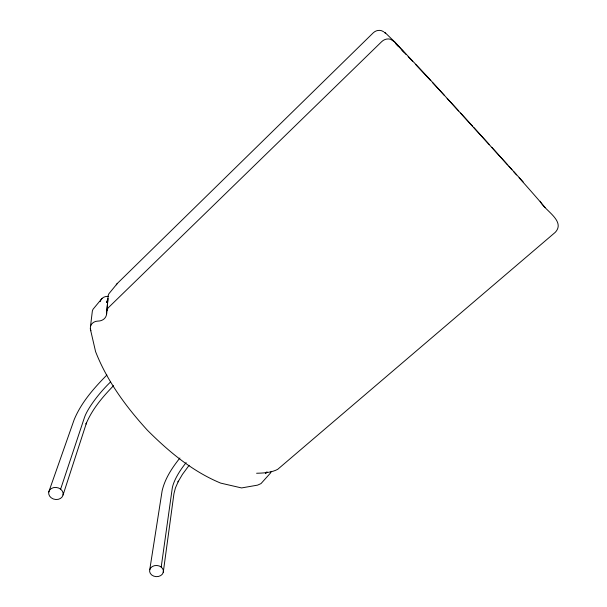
<?xml version="1.0" encoding="UTF-8"?>
<svg xmlns="http://www.w3.org/2000/svg" width="607" height="607" viewBox="0 0 607 607"><rect width="100%" height="100%" fill="white"/><g stroke="black" fill="none" stroke-linecap="round" stroke-linejoin="round"><path stroke-width="0.91" d="M106.786 310.731L108.19 295.533L108.873 293.765L117.424 283.348L373.222 32.861A8.779 8.323 -64.3 0 1 381.469 30.684L383.541 31.67M106.627 313.773L108.031 298.507L106.521 302.43L107.659 301.026M90.473 326.596L92.355 311.027L93.023 309.274L102.006 298.447M163.245 572.447A6.92 5.592 3.5 0 0 154.466 565.671A6.92 5.592 3.5 0 0 151.796 575.057A6.92 5.592 3.5 0 0 163.245 572.447L173.951 493.643L175.423 487.937L178.405 481.176L178.033 481.89L182.457 474.348L189.111 465.349M161.204 567.059L172.168 488.817A32.801 10.858 -50.9 0 1 186.152 462.648M149.754 569.7L162.122 490.858C164.96 478.551 172.138 467.754 179.907 458.012M63.045 495.001A7.299 6.017 10.7 0 0 53.492 487.626A7.299 6.017 10.7 0 0 51.185 497.786A7.299 6.017 10.7 0 0 63.045 495.001L86.528 422.768L86.012 424.043C92.059 409.353 102.575 396.963 113.562 385.688M60.624 489.151L84.434 417.563A34.06 7.504 -49.5 0 1 110.588 381.94M48.757 491.974L74.122 419.778C81.239 402.502 93.903 388.161 106.885 375.012M271.283 471.366L270.502 473.02L260.995 483.597L257.596 485.13L241.571 487.937L220.72 483.126C192.495 471.457 168.852 451.669 147.448 430.28C126.165 406.963 107.135 381.211 95.58 351.62L90.299 328.782M266.769 472.071L265.562 473.384L267.186 471.996M256.602 473.248C263.65 473.096 271.405 472.648 277.695 469.34L555.238 232.352C566.103 220.88 543.857 210.03 540.23 201.213M384.853 32.361L394.262 41.496M384.132 32.179L385.324 33.195M523.135 181.88L427.586 76.892L394.702 41.959L390.589 39.28A9.386 8.893 -61.5 0 0 381.742 41.61L108.699 307.354A8.293 7.443 15.5 0 0 106.627 312.673A9.325 8.331 16.9 0 1 106.142 315.89L105.686 316.892A8.718 7.792 16.8 0 1 102.53 319.965L101.468 320.435A9.325 8.331 16.9 0 1 97.993 321.073A8.255 7.337 15.7 0 0 90.754 330.428L90.929 330.762M396.022 44.129L398.617 46.739M401.872 50.009L406.242 54.6M408.154 56.618L412.631 61.315M394.702 41.959L403.685 51.914M415.643 64.494A115.186 1.715 47.7 0 1 430.697 80.617M432.662 82.734A115.186 1.715 47.7 0 1 444.521 95.565M447.147 98.41A115.186 1.715 47.7 0 1 458.687 110.982M460.576 113.046A115.186 1.715 47.7 0 1 472.656 126.271M473.915 127.652A115.186 1.715 47.7 0 1 489.341 144.641M491.867 147.433A115.186 1.715 47.7 0 1 507.664 164.975M508.909 166.356A115.186 1.715 47.7 0 1 511.944 169.748M513.719 171.728A115.186 1.715 47.7 0 1 516.58 174.937M519.091 177.752A115.186 1.715 47.7 0 1 545.078 207.511M100.231 301.618A7.754 6.973 16.7 0 1 107.318 296.375A8.764 7.914 18 0 0 108.441 296.307M116.286 284.827A7.792 7.072 16.6 0 1 117.424 283.348"/></g></svg>
